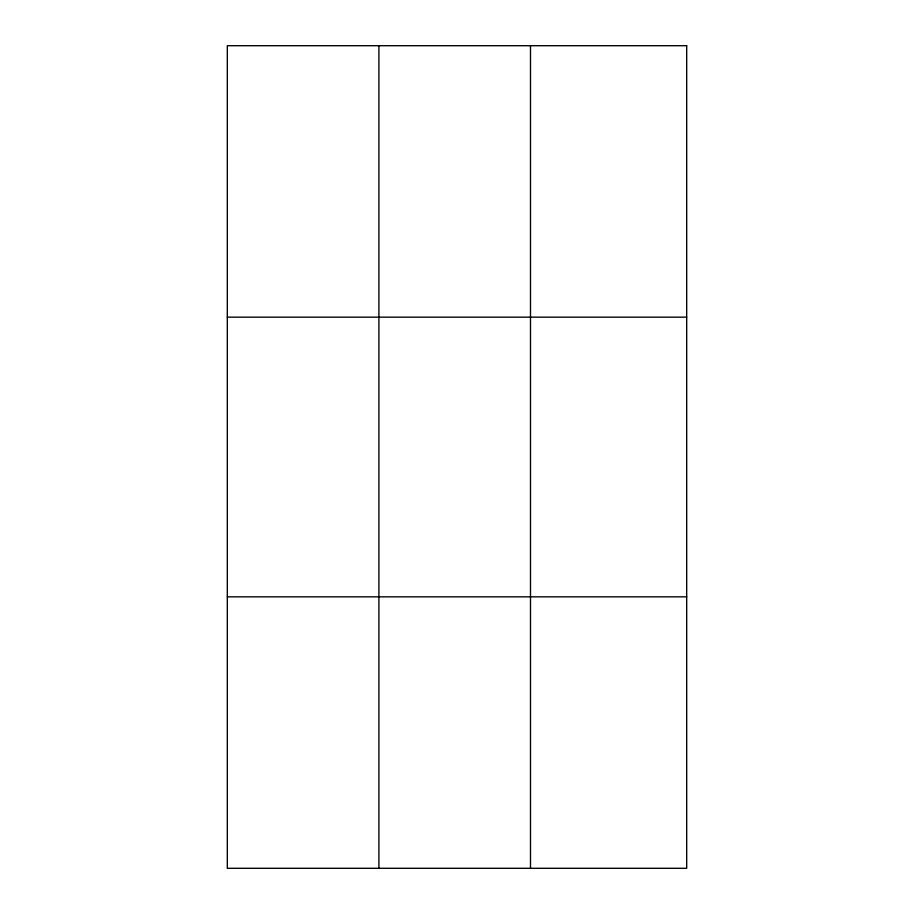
<?xml version="1.0" encoding="UTF-8"?>
<svg xmlns="http://www.w3.org/2000/svg" width="914" height="914" viewBox="0 0 914 914"><rect width="100%" height="100%" fill="white"/><g stroke="black" fill="none" stroke-linecap="round" stroke-linejoin="round"><path stroke-width="1.37" d="M378.899 45.7L378.899 868.3M530.497 45.7L530.497 868.3M227.312 317.158L686.688 317.158M227.312 596.842L686.688 596.842M686.688 45.7L686.688 868.3L227.312 868.3L227.312 45.7L686.688 45.7"/></g></svg>
